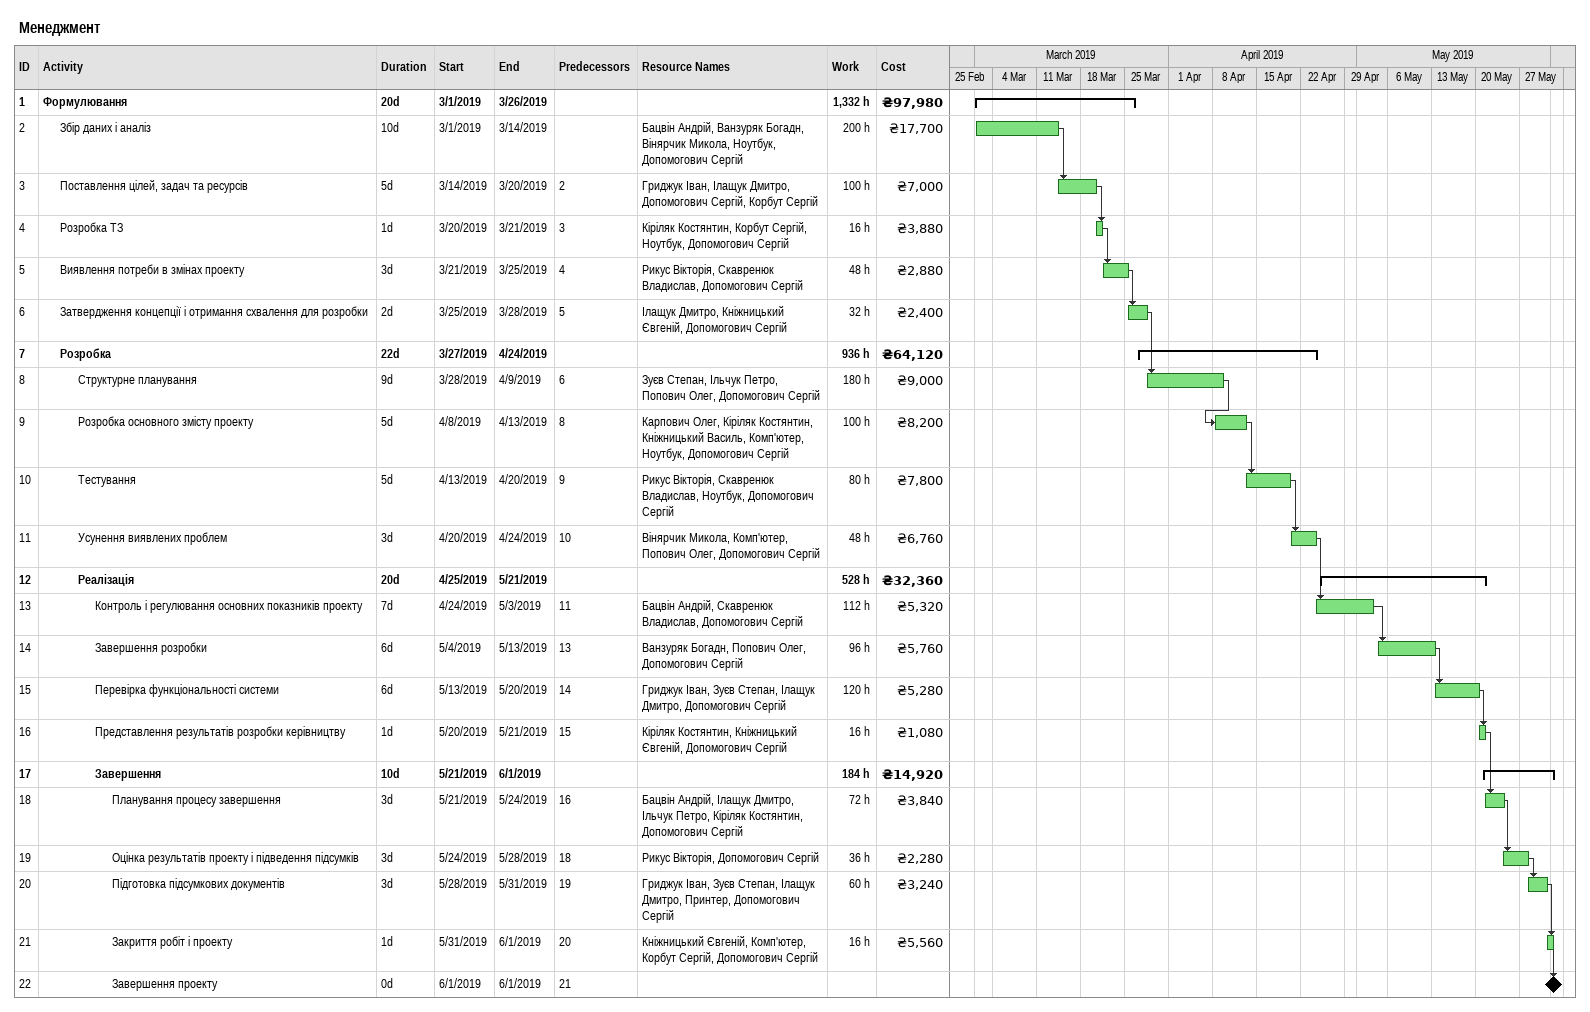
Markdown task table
Менеджмент

| ID | Level | Task | Duration | Start | Finish | Predecessors | Resources | Work (h) | Cost (₴) |
|---|---|---|---|---|---|---|---|---|---|
| 1 | 1 | **Формулювання** | 20d | 2019-03-01 | 2019-03-26 |  |  | 1332 | 97980 |
| 2 | 2 | Збір даних і аналіз | 10d | 2019-03-01 | 2019-03-14 |  | Бацвін Андрій, Ванзуряк Богадн, Вінярчик Микола, Ноутбук, Допомогович Сергій | 200 | 17700 |
| 3 | 2 | Поставлення цілей, задач та ресурсів | 5d | 2019-03-14 | 2019-03-20 | 2 | Гриджук Іван, Ілащук Дмитро, Допомогович Сергій, Корбут Сергій | 100 | 7000 |
| 4 | 2 | Розробка ТЗ | 1d | 2019-03-20 | 2019-03-21 | 3 | Кіріляк Костянтин, Корбут Сергій, Ноутбук, Допомогович Сергій | 16 | 3880 |
| 5 | 2 | Виявлення потреби в змінах проекту | 3d | 2019-03-21 | 2019-03-25 | 4 | Рикус Вікторія, Скавренюк Владислав, Допомогович Сергій | 48 | 2880 |
| 6 | 2 | Затвердження концепції і отримання схвалення для розробки | 2d | 2019-03-25 | 2019-03-28 | 5 | Ілащук Дмитро, Кніжницький Євгеній, Допомогович Сергій | 32 | 2400 |
| 7 | 2 | **Розробка** | 22d | 2019-03-27 | 2019-04-24 |  |  | 936 | 64120 |
| 8 | 3 | Структурне планування | 9d | 2019-03-28 | 2019-04-09 | 6 | Зуєв Степан, Ільчук Петро, Попович Олег, Допомогович Сергій | 180 | 9000 |
| 9 | 3 | Розробка основного змісту проекту | 5d | 2019-04-08 | 2019-04-13 | 8 | Карпович Олег, Кіріляк Костянтин, Кніжницький Василь, Комп'ютер, Ноутбук, Допомогович Сергій | 100 | 8200 |
| 10 | 3 | Тестування | 5d | 2019-04-13 | 2019-04-20 | 9 | Рикус Вікторія, Скавренюк Владислав, Ноутбук, Допомогович Сергій | 80 | 7800 |
| 11 | 3 | Усунення виявлених проблем | 3d | 2019-04-20 | 2019-04-24 | 10 | Вінярчик Микола, Комп'ютер, Попович Олег, Допомогович Сергій | 48 | 6760 |
| 12 | 3 | **Реалізація** | 20d | 2019-04-25 | 2019-05-21 |  |  | 528 | 32360 |
| 13 | 4 | Контроль і регулювання основних показників проекту | 7d | 2019-04-24 | 2019-05-03 | 11 | Бацвін Андрій, Скавренюк Владислав, Допомогович Сергій | 112 | 5320 |
| 14 | 4 | Завершення розробки | 6d | 2019-05-04 | 2019-05-13 | 13 | Ванзуряк Богадн, Попович Олег, Допомогович Сергій | 96 | 5760 |
| 15 | 4 | Перевірка функціональності системи | 6d | 2019-05-13 | 2019-05-20 | 14 | Гриджук Іван, Зуєв Степан, Ілащук Дмитро, Допомогович Сергій | 120 | 5280 |
| 16 | 4 | Представлення результатів розробки керівництву | 1d | 2019-05-20 | 2019-05-21 | 15 | Кіріляк Костянтин, Кніжницький Євгеній, Допомогович Сергій | 16 | 1080 |
| 17 | 4 | **Завершення** | 10d | 2019-05-21 | 2019-06-01 |  |  | 184 | 14920 |
| 18 | 5 | Планування процесу завершення | 3d | 2019-05-21 | 2019-05-24 | 16 | Бацвін Андрій, Ілащук Дмитро, Ільчук Петро, Кіріляк Костянтин, Допомогович Сергій | 72 | 3840 |
| 19 | 5 | Оцінка результатів проекту і підведення підсумків | 3d | 2019-05-24 | 2019-05-28 | 18 | Рикус Вікторія, Допомогович Сергій | 36 | 2280 |
| 20 | 5 | Підготовка підсумкових документів | 3d | 2019-05-28 | 2019-05-31 | 19 | Гриджук Іван, Зуєв Степан, Ілащук Дмитро, Принтер, Допомогович Сергій | 60 | 3240 |
| 21 | 5 | Закриття робіт і проекту | 1d | 2019-05-31 | 2019-06-01 | 20 | Кніжницький Євгеній, Комп'ютер, Корбут Сергій, Допомогович Сергій | 16 | 5560 |
| 22 | 5 | Завершення проекту | 0d | 2019-06-01 | 2019-06-01 | 21 |  |  |  |
